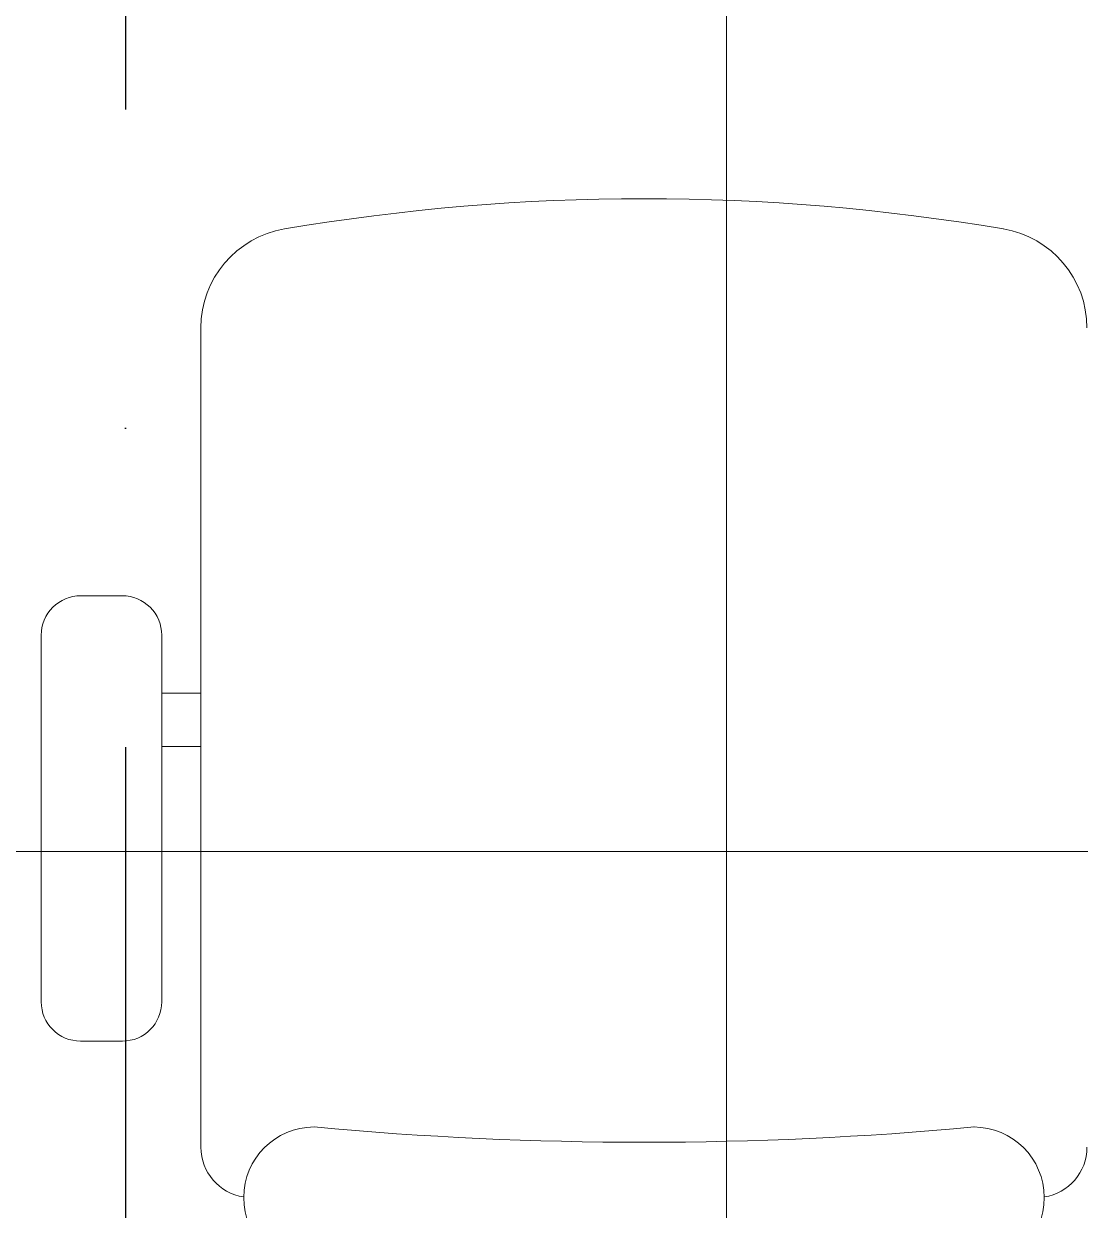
# Model space of a CAD drawing. Header units: inches. Extents: x -246178 to 57169, y -29325 to 19878.
# Drawn here: x 47650 to 48176, y 5821 to 6412 of the extents above; entities that cross this region are included whole.
import ezdxf

# ---------------------------------------------------------------- set-up
doc = ezdxf.new("R2010")
doc.units = ezdxf.units.IN
doc.header["$LTSCALE"] = 25
doc.header["$MEASUREMENT"] = 0
doc.linetypes.add('DASHDOT', pattern=[25.4, 12.7, -6.35, 0, -6.35])
doc.layers.get('0').update_dxf_attribs({"color": 8})
for name, color, linetype, lineweight in [('00-Ground Floor$0$Frame', 252, 'Continuous', 9), ('00-Ground Floor$0$LOADING', 253, 'Continuous', 5), ('E-LITE-CLNG-CNDT', 6, 'DASHDOT', 35), ('F-ALRM-CLNG-CNDT', 51, 'DASHDOT', 25)]:
    doc.layers.add(name, color=color, linetype=linetype, lineweight=lineweight)

# ---------------------------------------------------------------- blocks, each defined once
blk = doc.blocks.new('00-Ground Floor$0$GF21018-P')
at = {"color": 0}
for p, q in [((-0.2207, 0.47563), (-0.2207, 0.0675)), ((-0.2806, 0.34221), (-0.25983, 0.34221)), ((-0.30021, 0.32259), (-0.30021, 0.14)), ((-0.24021, 0.32259), (-0.24021, 0.14)), ((-0.24021, 0.29372), (-0.2207, 0.29372)), ((-0.24021, 0.26708), (-0.2207, 0.26708)), ((-0.2806, 0.12039), (-0.25983, 0.12039))]:
    blk.add_line(p, q, dxfattribs=at)
for centre, radius, start, end in [((-0.0001, -0.52948), 1.06948, 80.36712, 99.63288), ((-0.1707, 0.47563), 0.05, 99.63288, 180), ((0.17049, 0.47563), 0.05, 0, 80.36712), ((-0.2806, 0.32259), 0.01962, 90, 180), ((-0.25983, 0.32259), 0.01962, 360, 90), ((-0.2806, 0.14), 0.01962, 180, 270), ((-0.25983, 0.14), 0.01962, 270, 360), ((-0.16429, 0.0425), 0.03511, 90, 270), ((0, 1.84674), 1.77674, 264.69456, 275.30527), ((0.16409, 0.0425), 0.03511, 270, 90), ((-0.1957, 0.0675), 0.025, 180, 261.47208), ((0.19549, 0.0675), 0.025, 278.52792, 360)]:
    blk.add_arc(centre, radius, start, end, dxfattribs=at)
blk = doc.blocks.new('00-Ground Floor$0$A$C75D25CC9')
at = {"color": 254, "linetype": 'Continuous'}
for p, q in [((48000, 5602.57), (48000, 8572.57)), ((46297.93, 6000), (48817.93, 6000))]:
    blk.add_line(p, q, dxfattribs=at)
blk = doc.blocks.new('00-Ground Floor$0$A$Ce9e1c4c3')
at = {"layer": '00-Ground Floor$0$Frame'}
blk.add_blockref('00-Ground Floor$0$A$C75D25CC9', (-100000, 0), dxfattribs=at)
blk = doc.blocks.new('00-Ground Floor')
at = {"color": 254}
blk.add_blockref('00-Ground Floor$0$A$Ce9e1c4c3', (100000, 0), dxfattribs=at)
at = {"layer": '00-Ground Floor$0$LOADING', "xscale": 1000, "yscale": 1000, "zscale": 1000, "rotation": 359.9999999991881}
blk.add_blockref('00-Ground Floor$0$GF21018-P', (47959, 5785.23, 0.01), dxfattribs=at)

msp = doc.modelspace()

# ---------------------------------------------------------------- linework, layer by layer
at = {"layer": 'F-ALRM-CLNG-CNDT'}
msp.add_lwpolyline([(47700.69, 6687.16), (47700.69, 4026.42)], dxfattribs=at)

# ---------------------------------------------------------------- block references
at = {"layer": 'E-LITE-CLNG-CNDT'}
msp.add_blockref('00-Ground Floor', (0, 0), dxfattribs=at)

doc.saveas('drawing.dxf')
